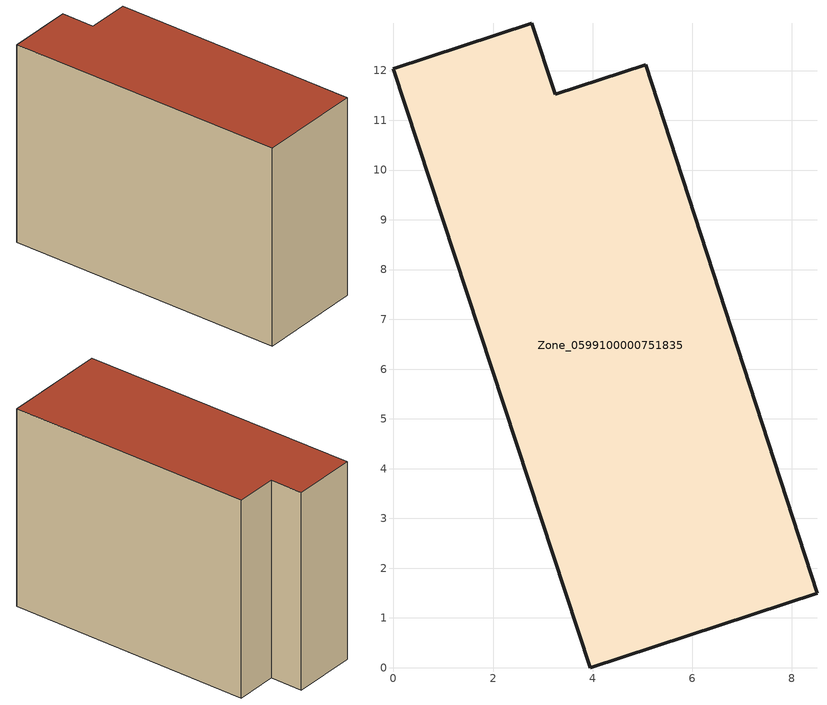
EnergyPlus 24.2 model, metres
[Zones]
Zone_0599100000751835
 floor ground (C_G): 3.95,0 0,12.04 2.78,12.95 3.25,11.52 5.07,12.12 8.51,1.5 z3.62
 wall outside (C_F): 3.25,11.52 2.78,12.95 0,12.04 3.95,0 8.51,1.5 5.07,12.12 3.25,11.52 z3.62:12.73
 roof outside (C_R): 8.51,1.5 5.07,12.12 3.25,11.52 2.78,12.95 0,12.04 3.95,0 z12.73
[BUILDING]
Pand.0599100000751835: North Axis=0; Terrain=City; Loads Convergence Tolerance Value=0.04; Temperature Convergence Tolerance Value=0.4; Solar Distribution=FullExterior; Maximum Number of Warmup Days=25; Minimum Number of Warmup Days=1
[Site:Location]
Rotterdam.The.Hague.AP_ZH_NLD Design_Conditions: Latitude=51.96; Longitude=4.45; Time Zone=1; Elevation=-4.5
[SITE:GROUNDTEMPERATURE:BUILDINGSURFACE]
18, 18, 18, 18, 18, 18, 18, 18, 18, 18, 18, 18
[MATERIAL] Thermal Absorptance=0.9; Solar Absorptance=0.7; Visible Absorptance=0.7
Name | Roughness | Thickness | Conductivity | Density | Specific Heat
G.TI.2006-2014 | MediumSmooth | 0.15 | 0.06 | 540 | 1210
F.TI.2006-2014 | Rough | 0.3 | 0.12 | 1920 | 840
R.TI.2006-2014 | MediumRough | 0.2 | 0.08 | 1500 | 1000
[CONSTRUCTION]
C_G: G.TI.2006-2014
C_F: F.TI.2006-2014
C_R: R.TI.2006-2014
[ZONE]
Zone_0599100000751835: Type=1; Multiplier=1; Ceiling Height=Autocalculate; Volume=Autocalculate; Floor Area=autocalculate; Part of Total Floor Area=Yes
[ZONEINFILTRATION:DESIGNFLOWRATE]
Infil_Zone_0599100000751835: Zone or ZoneList or Space or SpaceList=Zone_0599100000751835; Schedule=AlwaysOn; Design Flow Rate Calculation Method=Flow/Area; Flow Rate per Floor Area=0.0015; Constant Term Coefficient=1; Temperature Term Coefficient=0; Velocity Term Coefficient=0; Velocity Squared Term Coefficient=0
[HVACTEMPLATE:ZONE:IDEALLOADSAIRSYSTEM]
Zone_0599100000751835: Maximum Heating Supply Air Temperature=50; Minimum Cooling Supply Air Temperature=13; Maximum Heating Supply Air Humidity Ratio=0.0156; Minimum Cooling Supply Air Humidity Ratio=0.0077; Heating Limit=NoLimit; Cooling Limit=NoLimit; Dehumidification Control Type=ConstantSensibleHeatRatio; Cooling Sensible Heat Ratio=0.7; Dehumidification Setpoint=60; Humidification Control Type=None; Humidification Setpoint=30; Outdoor Air Method=None; Outdoor Air Flow Rate per Person=0.00944; Outdoor Air Flow Rate per Zone Floor Area=0; Outdoor Air Flow Rate per Zone=0; Demand Controlled Ventilation Type=None; Outdoor Air Economizer Type=NoEconomizer; Heat Recovery Type=None; Sensible Heat Recovery Effectiveness=0.7; Latent Heat Recovery Effectiveness=0.65
[ZONECONTROL:THERMOSTAT]
ThermostatControl_Zone_0599100000751835: Zone or ZoneList=Zone_0599100000751835; Control Type Schedule=DualSetpointControlType; Control 1=Thermostat_Zone_0599100000751835; Temperature Difference Between Cutout And Setpoint=0
[THERMOSTATSETPOINT:DUALSETPOINT]
Thermostat_Zone_0599100000751835: Heating Setpoint Temperature Schedule=HeatingSetpoint_Zone_0599100000751835; Cooling Setpoint Temperature Schedule=CoolingSetpoint_Zone_0599100000751835
[SCHEDULE:COMPACT]
HeatingSetpoint_Zone_0599100000751835: Through: 12/31, For: AllDays, Until: 24:00, 21
CoolingSetpoint_Zone_0599100000751835: Through: 12/31, For: AllDays, Until: 24:00, 24
DualSetpointControlType: Through: 12/31, For: AllDays, Until: 24:00, 4
AlwaysOn: Through: 12/31, For: AllDays, Until: 24:00, 1
